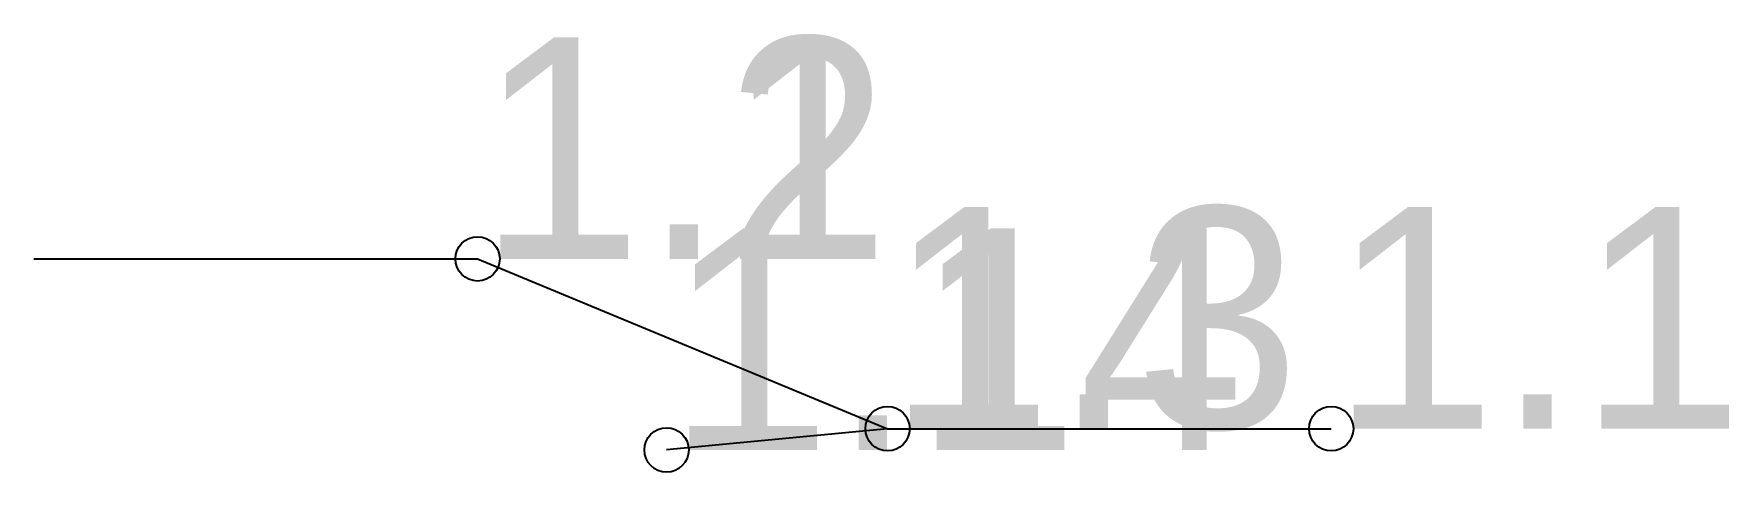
# Model space of a CAD drawing. Header units: millimetres. Extents: x 0 to 7.64, y -0.96 to 1.01.
import ezdxf

# ---------------------------------------------------------------- set-up
doc = ezdxf.new("R2010")
doc.units = ezdxf.units.MM

msp = doc.modelspace()

# ---------------------------------------------------------------- linework, layer by layer
at = {"layer": 'Shots', "color": 1}
for p, q in [((0, 0), (2, 0)), ((0, 0), (2, 0)), ((2, 0), (3.848, -0.766)), ((3.848, -0.766), (2.852, -0.862)), ((3.848, -0.766), (5.848, -0.766))]:
    msp.add_line(p, q, dxfattribs=at)
for centre in [(2, 0), (2, 0), (3.848, -0.766), (5.848, -0.766), (2.852, -0.862)]:
    msp.add_circle(centre, 0.1, dxfattribs=at)

# ---------------------------------------------------------------- texts
at = {"layer": 'Label'}
for s, p in [('1.2', (2, 0)), ('1.1', (2, 0)), ('1.3', (3.848, -0.766)), ('1.1', (5.848, -0.766)), ('1.14', (2.852, -0.862))]:
    msp.add_text(s, height=1, dxfattribs=at).set_placement(p)

doc.saveas('drawing.dxf')
